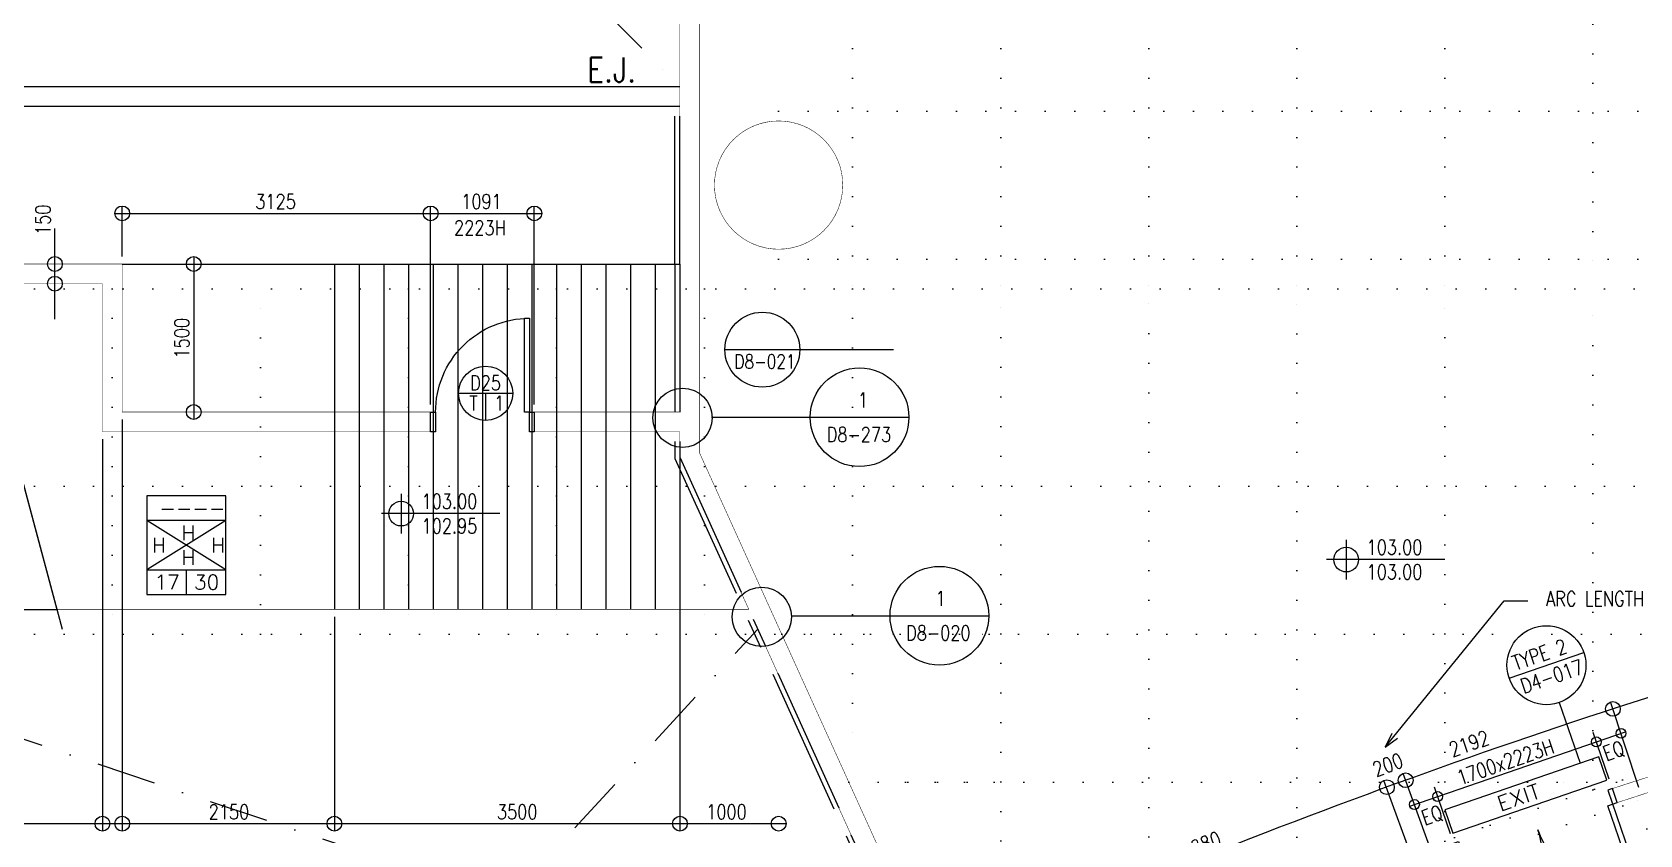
# Model space of a CAD drawing. Header units: millimetres. Extents: x -164841 to 156300, y -101000 to 60475.
# Drawn here: x -37562 to -21275, y -23785 to -15650 of the extents above; entities that cross this region are included whole.
import ezdxf

# ---------------------------------------------------------------- set-up
doc = ezdxf.new("R2010")
doc.units = ezdxf.units.MM
doc.header["$LTSCALE"] = 1200
for name, pattern in [('s1103a$0$CENTER', [2, 1.25, -0.25, 0.25, -0.25]), ('s1103a$0$DASHDOT', [1, 0.5, -0.25, 0, -0.25]), ('s1103a$0$DOT', [0.25, 0, -0.25]), ('s2103a$0$CENTER', [2, 1.25, -0.25, 0.25, -0.25]), ('s2103a$0$DASHDOT', [1, 0.5, -0.25, 0, -0.25]), ('s3103a$0$DOT', [0.25, 0, -0.25])]:
    doc.linetypes.add(name, pattern=pattern)
for name, color, linetype in [('s1103a$0$11', 7, 'Continuous'), ('s1103a$0$12', 7, 'Continuous'), ('s1103a$0$13', 7, 'Continuous'), ('s1103a$0$20', 7, 'Continuous'), ('s1103a$0$25', 7, 'Continuous'), ('s1103a$0$29', 7, 'Continuous'), ('s1103a$0$30', 7, 'Continuous'), ('s1103a$0$35', 7, 'Continuous'), ('s1103a$0$39', 7, 'Continuous'), ('s1103a$0$4', 7, 'Continuous'), ('s1103a$0$51', 7, 'Continuous'), ('s1103a$0$9', 7, 'Continuous'), ('s2103a$0$20', 7, 'Continuous'), ('s2103a$0$23', 7, 'Continuous'), ('s2103a$0$6', 7, 'Continuous'), ('s2103a$0$7', 7, 'Continuous'), ('s2103a$0$LG5$0$23', 7, 'Continuous'), ('s2103a$0$LG5$0$25', 7, 'Continuous'), ('s3103a$0$4', 7, 'Continuous')]:
    doc.layers.add(name, color=color, linetype=linetype)
doc.styles.add('s1103a$0$STANDARD', font='SIMPLEX')
doc.styles.add('s2103a$0$STANDARD', font='SIMPLEX')

# ---------------------------------------------------------------- blocks, each defined once
blk = doc.blocks.new('s1103a$0$D1050A')
at = {"layer": 's1103a$0$30', "color": 14, "linetype": 'Continuous'}
for points in [[(0.05, 0.2), (0.0999, 0.2), (0.1, 1.15), (0.0499, 1.1501)], [(0, 0), (0.0501, 0), (0.05, 0.2), (-0.0001, 0.2)], [(0.9999, -0.0001), (1.05, 0), (1.0499, 0.2), (1, 0.2)]]:
    blk.add_lwpolyline(points, close=True, dxfattribs=at)
blk.add_arc((0.049967, 0.19999), 0.950001, 0.000136, 90.000136, dxfattribs=at)
blk = doc.blocks.new('s1103a$0$D1700B')
at = {"layer": 's1103a$0$30', "color": 14, "linetype": 'Continuous'}
for points in [[(0, 0), (0.05, 0), (0.05, 0.95), (0.1, 0.95), (0.1, 0.15), (-0.0001, 0.15), (0, 0)], [(1.7, 0), (1.65, 0.0001), (1.65, 0.95), (1.6, 0.95), (1.6, 0.15), (1.7, 0.15), (1.7, 0)]]:
    blk.add_lwpolyline(points, dxfattribs=at)
for centre, start, end in [((0.05, 0.15), 0.000103, 90.000103), ((1.650003, 0.150003), 90.0001, 180.0001)]:
    blk.add_arc(centre, 0.800001, start, end, dxfattribs=at)
blk = doc.blocks.new('s1103a$0$LEVEL')
at = {"layer": 's1103a$0$35', "linetype": 'Continuous'}
for p, q in [((0, 0.2), (0, -0.2)), ((1, 0), (-0.2, 0))]:
    blk.add_line(p, q, dxfattribs=at)
blk.add_circle((0, 0), 0.125, dxfattribs=at)
at = {"layer": 's1103a$0$35', "linetype": 'Continuous', "style": 's1103a$0$STANDARD', "width": 0.8}
for tag, p in [('TAG2', (0.2063, 0.05)), ('TAG1', (0.2063, -0.2))]:
    blk.add_attdef(tag, p, '', height=0.15, dxfattribs=at)
blk = doc.blocks.new('s1103a$0$FFBOX')
at = {"layer": 's1103a$0$51', "color": 14, "linetype": 'Continuous'}
for p, q in [((0.4, 0.25), (-0.4, -0.25)), ((0.4, -0.25), (-0.4, 0.25)), ((0, -0.5), (0, -0.25))]:
    blk.add_line(p, q, dxfattribs=at)
for points in [[(-0.4, -0.5), (0.4, -0.5), (0.4, 0.5), (-0.4, 0.5)], [(-0.4, -0.25), (0.4, -0.25), (0.4, 0.25), (-0.4, 0.25)]]:
    blk.add_lwpolyline(points, close=True, dxfattribs=at)
at = {"layer": 's1103a$0$51', "color": 14, "linetype": 'Continuous', "style": 's1103a$0$STANDARD'}
for tag, p in [('TAG1', (-0.2728, 0.3)), ('TAG5', (-0.0496, 0.05)), ('TAG6', (-0.3496, -0.075)), ('TAG7', (0.2504, -0.075)), ('TAG4', (-0.0496, -0.2)), ('TAG2', (-0.324, -0.45)), ('TAG8', (-0.2496, -0.45)), ('TAG3', (0.076, -0.45)), ('TAG9', (0.1504, -0.45))]:
    blk.add_attdef(tag, p, '', height=0.15, dxfattribs=at)
blk = doc.blocks.new('s1103a$0$DRMK2')
at = {"layer": 's1103a$0$29', "color": 3, "linetype": 'Continuous'}
for p, q in [((-0.275, 0), (0.275, 0)), ((0, 0), (0, -0.275))]:
    blk.add_line(p, q, dxfattribs=at)
blk.add_circle((0, 0), 0.275, dxfattribs=at)
at = {"layer": 's1103a$0$29', "color": 3, "linetype": 'Continuous', "style": 's1103a$0$STANDARD', "width": 0.8}
for tag, p in [('TAG6', (-0.2183, 0.03)), ('TAG1', (-0.1587, 0.03)), ('TAG5', (-0.2242, -0.175)), ('TAG4', (-0.1647, -0.175)), ('TAG3', (0.0258, -0.175)), ('TAG2', (0.0853, -0.175))]:
    blk.add_attdef(tag, p, '', height=0.15, rotation=359.99999, dxfattribs=at)
blk = doc.blocks.new('s1103a$0$DET3')
at = {"layer": 's1103a$0$51', "color": 14, "linetype": 'Continuous'}
blk.add_line((-0.4, 0), (1.4, 0), dxfattribs=at)
blk.add_circle((0, 0), 0.4, dxfattribs=at)
at = {"layer": 's1103a$0$51', "color": 14, "linetype": 'Continuous', "style": 's1103a$0$STANDARD', "width": 0.8}
for tag, p in [('TAG1', (-0.3373, 0.0501)), ('TAG2', (-0.3373, -0.2))]:
    blk.add_attdef(tag, p, '', height=0.15, dxfattribs=at)
blk = doc.blocks.new('s1103a$0$EXIT')
at = {"layer": 's1103a$0$39', "color": 1, "linetype": 'Continuous'}
blk.add_lwpolyline([(-0.825, -0.25), (0.825, -0.25), (0.825, 0), (-0.825, 0)], close=True, dxfattribs=at)
at = {"layer": 's1103a$0$39', "color": 1, "linetype": 's1103a$0$DOT'}
for centre in [(-0.375001, -0.124999), (0.375001, -0.125001)]:
    blk.add_circle(centre, 0.025, dxfattribs=at)
at = {"layer": 's1103a$0$39', "color": 1, "linetype": 'Continuous', "style": 's1103a$0$STANDARD', "width": 1.1}
blk.add_text('EXIT', height=0.15, rotation=359.999861, dxfattribs=at).set_placement((-0.3001, -0.2))
blk = doc.blocks.new('s1103a$0$DET2')
at = {"layer": 's1103a$0$51', "color": 14, "linetype": 'Continuous'}
for p, q in [((-0.4, 0), (0.4, 0)), ((0, -0.4), (0, -1.05))]:
    blk.add_line(p, q, dxfattribs=at)
blk.add_circle((0, 0), 0.4, dxfattribs=at)
at = {"layer": 's1103a$0$51', "color": 14, "linetype": 'Continuous', "style": 's1103a$0$STANDARD', "width": 0.8}
for tag, p in [('TAG1', (-0.3373, 0.0501)), ('TAG2', (-0.3373, -0.2))]:
    blk.add_attdef(tag, p, '', height=0.15, dxfattribs=at)
blk = doc.blocks.new('s1103a')
at = {"linetype": 's1103a$0$DASHDOT'}
for p, q in [((-41000, -33432), (-30211, -21700)), ((-28355, -25919), (-41000, -21700))]:
    blk.add_line(p, q, dxfattribs=at)
at = {"layer": 's1103a$0$11', "color": 14, "linetype": 'Continuous', "const_width": 5}
for points in [[(-18540, -22395, 0.011476), (-21553, -23316, 0.011476)], [(-18692, -22594, 0.010739), (-21504, -23458, 0.010739)]]:
    blk.add_lwpolyline(points, format="xyb", dxfattribs=at)
blk.add_lwpolyline([(-21553, -23316), (-21504, -23458)], dxfattribs=at)
at = {"layer": 's1103a$0$12', "color": 14, "linetype": 'Continuous'}
for p, q in [((-36650, -17925), (-36650, -17412)), ((-33525, -19425), (-33525, -17412)), ((-32475, -19425), (-32475, -17412)), ((-36725, -17487), (-32400, -17487)), ((-37332, -18560), (-37332, -17640)), ((-36575, -18000), (-35850, -18000)), ((-35925, -17925), (-35925, -19575)), ((-36650, -19575), (-36650, -23748)), ((-36850, -19775), (-36850, -23748)), ((-31000, -20034), (-31000, -23748)), ((-34500, -21575), (-34500, -23748)), ((-21287, -23307), (-21571, -22438)), ((-23606, -23494), (-21419, -22741)), ((-21586, -23221), (-21748, -22749)), ((-23556, -24092), (-23870, -23233)), ((-23362, -24022), (-23674, -23162)), ((-23193, -23775), (-23356, -23302)), ((-43075, -23672), (-29925, -23672))]:
    blk.add_line(p, q, dxfattribs=at)
at = {"layer": 's1103a$0$12', "color": 2, "linetype": 'Continuous'}
for p, q in [((-23855, -22897), (-22650, -21413)), ((-22650, -21413), (-22410, -21413))]:
    blk.add_line(p, q, dxfattribs=at)
blk.add_lwpolyline([(-23789, -22757), (-23855, -22897), (-23731, -22805)], dxfattribs=at)
at = {"layer": 's1103a$0$12', "color": 14, "linetype": 'Continuous'}
for centre, radius in [((-36650, -17487), 75), ((-33525, -17487), 75), ((-32475, -17487), 75), ((-37332, -18000), 75), ((-35925, -18000), 75), ((-37332, -18200), 75), ((-35925, -19500), 75), ((-21548, -22509), 75), ((-21716, -22843), 50), ((-21466, -22757), 50), ((-23838, -23302), 75), ((-23648, -23232), 75), ((-23559, -23478), 50), ((-23323, -23397), 50), ((-36850, -23672), 75), ((-36650, -23672), 75), ((-34500, -23672), 75), ((-31000, -23672), 75), ((-30000, -23672), 75)]:
    blk.add_circle(centre, radius, dxfattribs=at)
blk.add_arc((0, -88500), 69420, 105.83393, 114.16572, dxfattribs=at)
at = {"layer": 's1103a$0$13', "color": 12, "linetype": 'Continuous', "const_width": 5}
blk.add_lwpolyline([(-32475, -19700), (-32475, -19500)], dxfattribs=at)
at = {"layer": 's1103a$0$20', "color": 14, "linetype": 'Continuous'}
blk.add_line((-43000, -21500), (-37312, -21500), dxfattribs=at)
at = {"layer": 's1103a$0$20', "color": 14, "linetype": 'Continuous', "const_width": 5}
for points in [[(-38250, -18000), (-36650, -18000), (-36650, -19500), (-33525, -19500), (-33525, -19700), (-36850, -19700), (-36850, -18200), (-38196, -18200)], [(-31000, -19500), (-31000, -18000)], [(-30800, -18000), (-30800, -19917), (-28106, -25862)], [(-32475, -19700), (-32475, -19500)], [(-32475, -19500), (-31000, -19500)], [(-31000, -19700), (-32475, -19700)], [(-31000, -19959), (-31000, -19700)], [(-30302, -21500), (-31000, -19959)], [(-66950, -21500), (-30302, -21500)], [(-28309, -25898), (-30211, -21700)]]:
    blk.add_lwpolyline(points, dxfattribs=at)
at = {"layer": 's1103a$0$25', "color": 10, "linetype": 'Continuous'}
for p, q in [((-38250, -18000), (-37312, -21500)), ((-38185, -18241), (-37258, -21700))]:
    blk.add_line(p, q, dxfattribs=at)
at = {"layer": 's1103a$0$25', "color": 10}
for p, q in [((-36650, -18000), (-31000, -18000)), ((-34500, -18000), (-34500, -21500)), ((-34250, -18000), (-34250, -21500)), ((-34000, -18000), (-34000, -21500)), ((-33750, -18000), (-33750, -21500)), ((-33500, -18000), (-33500, -21500)), ((-33250, -18000), (-33250, -21500)), ((-33000, -18000), (-33000, -21500)), ((-32750, -18000), (-32750, -21500)), ((-32500, -18000), (-32500, -21500)), ((-32250, -18000), (-32250, -21500)), ((-32000, -18000), (-32000, -21500)), ((-31750, -18000), (-31750, -21500)), ((-31500, -18000), (-31500, -21500)), ((-31250, -18000), (-31250, -21500)), ((-31000, -19959), (-31000, -21500))]:
    blk.add_line(p, q, dxfattribs=at)
at = {"layer": 's1103a$0$4', "color": 7, "linetype": 's1103a$0$DOT'}
for p, q in [((-69050, -18250), (-6500, -18250)), ((-36750, -18250), (-36750, -21700)), ((-35250, -21750), (-35250, -18250)), ((-33750, -18250), (-33750, -21700)), ((-32250, -18250), (-32250, -21700)), ((-30750, -18250), (-30750, -21750)), ((-29250, -18250), (-29250, -22889)), ((-27750, -25648), (-27750, -18250)), ((-26250, -25007), (-26250, -18250)), ((-24750, -24408), (-24750, -18250)), ((-23250, -23848), (-23250, -18250)), ((-21750, -23328), (-21750, -18250)), ((-69050, -20250), (-6500, -20250)), ((-69050, -21750), (-27750, -21750)), ((-29969, -21750), (-16273, -21750)), ((-21513, -23250), (-29290, -23250)), ((-29290, -23250), (-27750, -23250)), ((-18496, -31995), (-21373, -23204)), ((-22793, -23686), (-19724, -32412)), ((-22793, -23686), (-19724, -32412))]:
    blk.add_line(p, q, dxfattribs=at)
for radius, start, end in [(68705, 95.42872, 149.79976), (68455, 95.44861, 149.84944), (66955, 95.57106, 147.58281), (65455, 95.69914, 145.46672)]:
    blk.add_arc((0, -88500), radius, start, end, dxfattribs=at)
at = {"layer": 's1103a$0$51', "linetype": 'Continuous'}
for p, q in [((-30680, -19553), (-28680, -19553)), ((-29871, -21564), (-27871, -21564))]:
    blk.add_line(p, q, dxfattribs=at)
for centre, radius in [((-29180, -19553), 500), ((-30973, -19558), 300), ((-28371, -21564), 500), ((-30171, -21576), 300)]:
    blk.add_circle(centre, radius, dxfattribs=at)
at = {"layer": 's1103a$0$9', "color": 14, "linetype": 's1103a$0$CENTER'}
for points in [[(-31050, -18000), (-31050, -19970), (-24413, -34618)], [(-31000, -18000), (-31000, -19959), (-24368, -34597)]]:
    blk.add_lwpolyline(points, dxfattribs=at)
at = {"zscale": 1000}
for name, p, xscale, yscale, rotation in [('s1103a$0$D1050A', (-32475, -19700), 999.994, -999.994, 180), ('s1103a$0$EXIT', (-22471, -23262), 999.999, 999.999, 19.008428), ('s1103a$0$D1700B', (-21553, -23316), 999.9979999999999, 999.9979999999999, 199.005897)]:
    blk.add_blockref(name, p, dxfattribs=dict(at, xscale=xscale, yscale=yscale, rotation=rotation))
ref = blk.add_blockref('s1103a$0$DET3', (-30165, -18868), dxfattribs=dict(xscale=950, yscale=950, zscale=1000))
ref.add_attrib('TAG2', 'D8-021', (-30448, -19058), dxfattribs={"layer": 's1103a$0$51', "linetype": 'Continuous', "height": 142.5, "style": 's1103a$0$STANDARD', "width": 0.8})
ref = blk.add_blockref('s1103a$0$DRMK2', (-32968, -19310), dxfattribs=dict(xscale=999.9979999999999, yscale=999.9979999999999, zscale=1000))
ref.add_attrib('TAG1', 'D25', (-33126, -19280), dxfattribs={"layer": 's1103a$0$29', "color": 3, "linetype": 'Continuous', "height": 150, "style": 's1103a$0$STANDARD', "width": 0.8})
ref.add_attrib('TAG2', '1', (-32882, -19485), dxfattribs={"layer": 's1103a$0$29', "color": 3, "linetype": 'Continuous', "height": 150, "style": 's1103a$0$STANDARD', "width": 0.8})
ref.add_attrib('TAG4', 'T', (-33132, -19485), dxfattribs={"layer": 's1103a$0$29', "color": 3, "linetype": 'Continuous', "height": 150, "style": 's1103a$0$STANDARD', "width": 0.8})
at = {"xscale": 999.9979999999999, "yscale": 999.9979999999999, "zscale": 1000}
for name, p, values in [('s1103a$0$FFBOX', (-36000, -20850), {'TAG1': '----', 'TAG2': '17', 'TAG3': '30', 'TAG4': 'H', 'TAG5': 'H', 'TAG6': 'H', 'TAG7': 'H'}), ('s1103a$0$LEVEL', (-33824, -20530), {'TAG1': '102.95', 'TAG2': '103.00'}), ('s1103a$0$LEVEL', (-24250, -20996), {'TAG1': '103.00', 'TAG2': '103.00'})]:
    blk.add_blockref(name, p, dxfattribs=at).add_auto_attribs(values)
ref = blk.add_blockref('s1103a$0$DET2', (-22222, -22066), dxfattribs=dict(xscale=999.999, yscale=999.999, zscale=1000, rotation=19.008428))
ref.add_attrib('TAG1', 'TYPE 2', (-22534, -22120), dxfattribs={"layer": 's1103a$0$51', "color": 14, "linetype": 'Continuous', "height": 150, "rotation": 19.0084, "style": 's1103a$0$STANDARD', "width": 0.8})
ref.add_attrib('TAG2', 'D4-017', (-22452, -22357), dxfattribs={"layer": 's1103a$0$51', "color": 14, "linetype": 'Continuous', "height": 150, "rotation": 19.0084, "style": 's1103a$0$STANDARD', "width": 0.8})
at = {"layer": 's1103a$0$12', "color": 14, "linetype": 'Continuous', "style": 's1103a$0$STANDARD', "width": 0.8}
for s, rotation, p in [('150', 90, (-37377, -17706)), ('1500', 90, (-35970, -18958)), ('2192', 19, (-23175, -22998)), ('1700x2223H', 19.0084, (-23097, -23283)), ('EQ', 19.0084, (-21616, -23037)), ('200', 20.6111, (-23946, -23200)), ('EQ', 19.0084, (-23456, -23690)), ('ARC LENGTH 4880', 22.1276, (-26876, -24443))]:
    blk.add_text(s, height=150, rotation=rotation, dxfattribs=at).set_placement(p)
for s, p in [('3125', (-35302, -17442)), ('1091', (-33216, -17442)), ('2223H', (-33288, -17709)), ('2150', (-35774, -23628)), ('3500', (-32854, -23628)), ('1000', (-30734, -23628))]:
    blk.add_text(s, height=150, dxfattribs=at).set_placement(p)
at = {"layer": 's1103a$0$12', "color": 2, "linetype": 'Continuous', "style": 's1103a$0$STANDARD', "width": 0.8}
blk.add_text('ARC LENGTH', height=150, dxfattribs=at).set_placement((-22225, -21467))
at = {"layer": 's1103a$0$51', "linetype": 'Continuous', "style": 's1103a$0$STANDARD', "width": 0.8}
for s, p in [(' 1', (-29280, -19453)), ('D8-273', (-29513, -19803)), ('1', (-28411, -21464)), ('D8-020', (-28708, -21814))]:
    blk.add_text(s, height=150, dxfattribs=at).set_placement(p)
blk = doc.blocks.new('s3103a')
at = {"layer": 's3103a$0$4', "linetype": 's3103a$0$DOT'}
for p, q in [((-21750, 38750), (-21750, -18250)), ((-29250, 31600), (-29250, -18250)), ((-27750, 31600), (-27750, -18250)), ((-26250, 31600), (-26250, -18250)), ((-24750, 31600), (-24750, -18250)), ((-23250, 31600), (-23250, -18250)), ((-30000, -16450), (-6500, -16450)), ((-30000, -17950), (-6500, -17950))]:
    blk.add_line(p, q, dxfattribs=at)

msp = doc.modelspace()

# ---------------------------------------------------------------- linework, layer by layer
at = {"layer": 's2103a$0$20', "color": 14, "linetype": 'Continuous', "const_width": 5}
for points in [[(-31000, -18000), (-31000, 5850)], [(-30800, 5850), (-30800, -18000)]]:
    msp.add_lwpolyline(points, dxfattribs=at)
at = {"layer": 's2103a$0$23', "color": 12, "linetype": 's2103a$0$DASHDOT'}
msp.add_line((-53000, 5850), (-31000, -16200), dxfattribs=at)
at = {"layer": 's2103a$0$23', "color": 14, "linetype": 'Continuous'}
for points in [[(-48900, 6050), (-53200, 6050), (-53200, -16400), (-31000, -16400)], [(-32150, 5850), (-53000, 5850), (-53000, -16200), (-31000, -16200)]]:
    msp.add_lwpolyline(points, dxfattribs=at)
at = {"layer": 's2103a$0$6', "color": 12, "linetype": 'Continuous', "const_width": 5}
msp.add_lwpolyline([(-29350, -17200, 1), (-30650, -17200, 1)], format="xyb", close=True, dxfattribs=at)
at = {"layer": 's2103a$0$7', "color": 4, "linetype": 's2103a$0$CENTER'}
for p, q in [((-31050, -18000), (-31050, -16200)), ((-31050, -18000), (-31050, -16200)), ((-31000, -18000), (-31000, -16200)), ((-31000, -18000), (-31000, -16200))]:
    msp.add_line(p, q, dxfattribs=at)
at = {"layer": 's2103a$0$LG5$0$23', "color": 2, "linetype": 'Continuous'}
for points in [[(-48900, 6050), (-53200, 6050), (-53200, -16400), (-31000, -16400)], [(-32150, 5850), (-53000, 5850), (-53000, -16200), (-31000, -16200)]]:
    msp.add_lwpolyline(points, dxfattribs=at)
at = {"layer": 's2103a$0$LG5$0$25', "color": 10}
msp.add_line((-36650, -18000), (-31000, -18000), dxfattribs=at)

# ---------------------------------------------------------------- block references
for name in ['s3103a', 's1103a']:
    msp.add_blockref(name, (0, 0))

# ---------------------------------------------------------------- texts
at = {"layer": 's2103a$0$7', "color": 4, "linetype": 's2103a$0$CENTER', "style": 's2103a$0$STANDARD', "width": 0.84}
msp.add_text('E.J.', height=250, dxfattribs=at).set_placement((-31939, -16156))
msp.add_text('E.J.', height=250, dxfattribs=at).set_placement((-31939, -16156))

doc.saveas('drawing.dxf')
